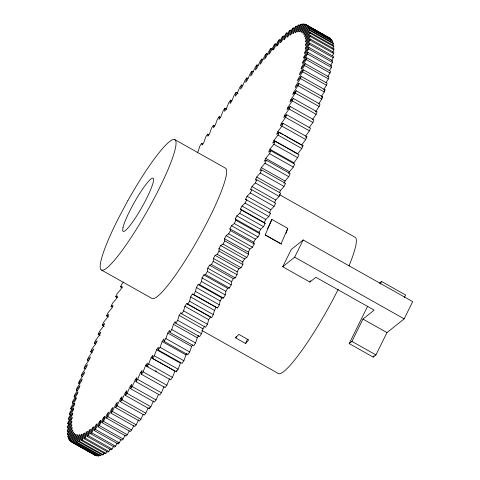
<?xml version="1.0" encoding="UTF-8"?>
<svg xmlns="http://www.w3.org/2000/svg" width="480" height="480" viewBox="0 0 480 480"><rect width="100%" height="100%" fill="white"/><g stroke="black" fill="none" stroke-linecap="round" stroke-linejoin="round"><path stroke-width="0.72" d="M68.604 431.982L67.314 431.256L67.32 430.188L71.814 422.28L71.856 421.194L67.422 427.686L68.706 428.412M332.316 55.95L333.714 53.532L333.81 52.314L310.002 38.91L305.562 45.402L305.61 44.316L310.104 36.402L310.104 35.334L333.912 48.744L333.912 49.812L332.526 52.242M187.014 353.376L185.976 354.936L183.864 360.714L182.052 363.402L158.244 349.992L158.328 347.226L156.612 349.74L154.302 355.782L152.514 358.38L176.322 371.784L178.11 369.186L180.42 363.15L156.612 349.74M220.464 117.324L219.174 116.598L219.096 119.37L220.812 116.85L223.116 110.814L224.904 108.216L226.836 109.302M203.844 274.92L205.536 274.62L207.384 271.458L207.762 268.218L209.514 265.194L211.416 264.504L213.246 261.318L213.396 258.432L215.136 255.39L217.236 254.31L219.048 251.106L218.976 248.592L220.692 245.532L222.996 244.068L224.784 240.852L224.478 238.71L226.17 235.644L228.666 233.796L230.424 230.58L229.902 228.816L231.558 225.75L234.246 223.53L235.968 220.314L235.218 218.934L236.844 215.874L239.712 213.282L241.398 210.078L240.426 209.082L242.016 206.046L245.058 203.082L246.702 199.902L245.508 199.296L247.056 196.278L250.266 192.954L251.868 189.804L275.67 203.208L274.068 206.364L270.864 209.682L269.316 212.7L270.51 213.306L268.86 216.492L265.824 219.45L264.234 222.492L265.206 223.488L263.52 226.686L260.652 229.284L259.026 232.338L259.776 233.718L258.048 236.934L255.366 239.16L253.704 242.22L254.232 243.984L252.474 247.206L249.978 249.048L248.286 252.114L248.586 254.256L246.798 257.472L244.494 258.936L242.784 261.996L242.856 264.51L241.044 267.72L238.938 268.794L237.204 271.842L237.054 274.722L235.218 277.908L233.322 278.598L231.57 281.622L231.192 284.868L229.344 288.03L227.652 288.324L203.844 274.92L202.08 277.914L201.474 281.508L199.614 284.64L198.138 284.544L196.362 287.508L195.534 291.444L193.668 294.534L192.408 294.048L190.626 296.97L189.582 301.242L187.71 304.278L211.518 317.688L213.384 314.646L214.434 310.374L216.216 307.458L217.476 307.938L219.342 304.854L220.17 300.912L221.94 297.954L223.422 298.044L225.282 294.918L225.882 291.324L227.652 288.324M67.422 427.686L67.512 426.468L72.054 418.614L72.186 417.384L67.818 423.648L69.102 424.368M331.47 60.708L333.228 57.714L333.414 56.352L309.606 42.948L305.238 49.212L305.37 47.982L309.912 40.122L310.002 38.91M152.514 358.38L152.826 355.248L151.134 357.678L148.632 363.96L146.874 366.462L170.682 379.866L172.44 377.37L174.942 371.082L151.134 357.678M176.322 371.784L176.448 370.53M224.904 108.216L224.598 111.348L226.29 108.918L228.792 102.63L230.55 100.134L231.834 100.86M67.818 423.648L67.998 422.286L72.576 414.498L72.792 413.136L68.502 419.148L69.792 419.868M330.534 65.562L332.448 62.358L332.724 60.852L308.922 47.448L304.626 53.46L304.848 52.098L309.42 44.31L309.606 42.948M146.874 366.462L147.408 362.976L145.746 365.31L143.058 371.826L141.336 374.226L165.138 387.63L166.866 385.23L169.554 378.714M230.55 100.134L230.016 103.62L231.672 101.286L234.366 94.77L236.088 92.37L238.02 93.456M68.502 419.148L68.778 417.642L73.38 409.944L73.686 408.45L69.48 414.198L70.764 414.924M329.46 70.602L331.386 67.44L331.752 65.802L307.944 52.392L303.738 58.146L304.044 56.646L308.646 48.948L308.922 47.448M141.336 374.226L142.092 370.392L140.466 372.624L137.592 379.356L135.906 381.648L159.714 395.052L161.4 392.766L163.98 386.706M236.088 92.37L235.332 96.204L236.958 93.972L239.826 87.234L241.518 84.948L242.802 85.674M69.48 414.198L69.846 412.56L74.46 404.97L74.85 403.344L70.74 408.816L72.03 409.542M327.72 76.686L330.03 72.96L330.486 71.184L306.678 57.774L302.574 63.252L302.964 61.62L307.578 54.036L307.944 52.392M135.906 381.648L136.884 377.478L135.294 379.602L132.252 386.538L130.608 388.71L154.41 402.12L156.06 399.942L158.55 394.272M241.518 84.948L240.54 89.118L242.124 86.988L245.172 80.058L246.816 77.88L248.106 78.606M70.74 408.816L71.196 407.04L75.81 399.582L76.29 397.83L72.288 403.008L73.578 403.734M326.094 82.554L328.392 78.894L328.938 76.992L305.13 63.582L301.134 68.766L301.608 67.014L306.222 59.55L306.678 57.774M130.608 388.71L131.802 384.216L130.26 386.232L127.05 393.348L125.448 395.406L149.25 408.81L150.852 406.752L153.48 400.932M246.816 77.88L245.616 82.38L247.164 80.364L250.374 73.248L251.976 71.19L253.266 71.916M187.314 303.768L210.474 316.812L208.698 319.68L207.426 324.282L205.566 327.264L181.758 313.854L183.624 310.872L184.89 306.276L186.666 303.408L187.71 304.278M72.288 403.008L72.834 401.106L77.442 393.792L78 391.914L74.118 396.798L75.408 397.524M323.802 89.406L326.478 85.23L327.108 83.202L303.3 69.798L299.424 74.676L299.982 72.804L304.59 65.484L305.13 63.582M125.448 395.406L126.864 390.588L125.358 392.49L121.992 399.774L120.438 401.706L144.246 415.11L145.794 413.178L148.248 407.88M149.25 408.81L149.658 407.436M251.976 71.19L250.56 76.002L252.06 74.106L255.432 66.822L256.986 64.89L258.27 65.616M204.744 326.004L202.968 328.812L201.486 333.726L199.626 336.642L175.818 323.238L177.678 320.316L179.16 315.408L180.936 312.594L181.758 313.854M74.118 396.798L74.748 394.77L79.332 387.612L79.974 385.62L76.224 390.186L77.508 390.912M321.252 96.612L324.288 91.962L325.002 89.814L301.2 76.404L297.444 80.97L298.086 78.978L302.67 71.826L303.3 69.798M120.438 401.706L122.07 396.588L120.612 398.364L117.096 405.798L115.596 407.598L139.398 421.008L140.898 419.202L143.142 414.474M256.986 64.89L255.354 70.008L256.806 68.226L260.328 60.798L261.828 58.992L263.112 59.718M198.672 335.55L197.262 337.746L195.564 342.96L193.716 345.81L169.914 332.4L171.756 329.556L173.454 324.342L175.218 321.594L175.818 323.238M76.224 390.186L76.938 388.038L81.492 381.066L82.212 378.96L78.6 383.202L79.884 383.928M318.546 103.992L321.828 99.06L322.626 96.798L298.824 83.394L295.206 87.63L295.926 85.53L300.48 78.552L301.2 76.404M115.596 407.598L117.432 402.186L116.034 403.842L112.368 411.402L110.928 413.076L134.736 426.48L136.176 424.812L138.618 419.772M261.828 58.992L259.986 64.404L261.39 62.754L265.05 55.188L266.496 53.52L267.78 54.246M286.086 233.31L287.766 228.366L271.896 219.432L267.54 228.756M192.642 344.856L191.592 346.464L189.684 351.96L187.854 354.732L164.046 341.328L165.882 338.556L167.784 333.054L169.536 330.378L169.914 332.4M78.6 383.202L79.398 380.94L83.91 374.16L84.708 371.952L81.24 375.852L82.53 376.578M315.462 111.894L319.104 106.518L319.986 104.148L296.184 90.738L292.71 94.644L293.514 92.436L298.02 85.656L298.824 83.394M110.928 413.076L112.974 407.382L111.624 408.906L107.832 416.586L106.446 418.116L130.254 431.52L131.64 429.99L133.854 425.514M266.496 53.52L264.45 59.208L265.794 57.684L269.592 50.01L270.972 48.48L272.262 49.2M158.244 349.992L160.056 347.304L162.168 341.532L163.902 338.928L164.046 341.328M81.24 375.852L82.122 373.482L86.58 366.912L87.456 364.602L84.138 368.166L85.428 368.886M312.534 119.502L316.128 114.312L317.088 111.834L293.28 98.43L289.968 101.988L290.844 99.678L295.302 93.114L296.184 90.738M106.446 418.116L108.696 412.158L107.406 413.55L103.488 421.32L102.168 422.712L125.97 436.122L127.29 434.73L129.252 430.842M270.972 48.48L268.728 54.432L270.018 53.04L273.936 45.27L275.256 43.878L276.54 44.604M84.138 368.166L85.104 365.688L89.496 359.346L90.444 356.94L87.294 360.15L88.578 360.87M309.012 127.914L312.9 122.43L313.938 119.85L290.13 106.446L286.974 109.65L287.928 107.244L292.32 100.908L293.28 98.43M102.168 422.712L104.61 416.502L103.38 417.762L99.348 425.604L98.094 426.852L121.902 440.262L123.156 439.014L125.172 435.09M275.256 43.878L272.814 50.088L274.038 48.834L278.076 40.986L279.33 39.738L280.614 40.464M87.294 360.15L88.332 357.57L92.646 351.48L93.672 348.978L90.69 351.828L91.974 352.554M305.616 136.092L309.426 130.842L310.542 128.172L286.734 114.768L283.746 117.612L284.772 115.116L289.092 109.02L290.13 106.446M98.094 426.852L100.722 420.408L99.564 421.524L95.424 429.426L94.236 430.53L118.044 443.934L119.232 442.836L120.954 439.542M279.33 39.738L276.696 46.188L277.86 45.066L282 37.164L283.182 36.066L284.472 36.792M90.69 351.828L91.8 349.158L96.036 343.326L97.128 340.74L94.32 343.218L95.604 343.944M286.788 136.764L301.584 145.098L305.724 139.536L306.906 136.782L283.104 123.372L280.29 125.85L281.388 123.27L285.618 117.432L286.734 114.768M94.236 430.53L97.05 423.858L95.958 424.836L91.722 432.774L90.612 433.728L114.42 447.132L115.53 446.184L117.294 442.878M283.182 36.066L280.368 42.732L281.466 41.754L285.696 33.816L286.812 32.868L288.096 33.594M118.044 443.934L118.608 442.602M94.32 343.218L95.508 340.464L99.642 334.902L100.806 332.244L98.178 334.35L100.11 335.436M293.214 163.77L297.648 157.668L298.968 154.77L275.166 141.36L272.73 143.088L273.954 140.352L297.762 153.762L301.794 148.482L303.048 145.65L279.24 132.246L276.618 134.352L277.776 131.688L281.916 126.126L283.104 123.372M90.612 433.728L93.6 426.852L92.58 427.686L88.26 435.642L87.222 436.44L111.03 449.85L112.062 449.052L113.724 445.992M286.812 32.868L283.818 39.738L284.844 38.904L289.164 30.948L290.202 30.15L291.486 30.876M271.896 219.432L265.188 234.852L281.058 243.792L287.766 228.366M98.178 334.35L99.432 331.518L103.464 326.238L104.694 323.508L102.258 325.23L104.19 326.322M273.954 140.352L277.986 135.078L279.24 132.246M87.222 436.44L90.378 429.384L89.43 430.068L85.032 438.024L84.072 438.672L107.88 452.076L108.84 451.434L110.19 448.986M290.202 30.15L287.04 37.212L287.994 36.522L292.386 28.566L293.346 27.924L294.636 28.65M235.65 337.902L238.764 334.344L248.682 339.93L245.568 343.488L235.65 337.902L236.256 336.54M245.568 343.488L247.398 339.396M102.258 325.23L103.578 322.332L107.496 317.352L108.786 314.556L106.542 315.894L108.474 316.98M288.702 173.454L289.506 171.738L293.298 167.07L294.684 164.106L270.876 150.696L268.638 152.04L269.928 149.244L273.846 144.264L275.166 141.36M84.072 438.672L87.396 431.436L86.52 431.976L82.062 439.914L81.18 440.4L104.988 453.81L105.864 453.318L106.896 451.488M293.346 27.924L290.028 35.154L290.904 34.614L295.362 26.682L296.244 26.19L297.528 26.916M106.542 315.894L107.928 312.93L111.72 308.262L113.07 305.406L111.024 306.36L112.314 307.086M283.974 183.336L285.096 181.008L288.756 176.664L290.202 173.64L266.394 160.236L264.354 161.19L265.704 158.334L269.496 153.666L270.876 150.696M81.18 440.4L84.654 433.014L83.856 433.404L79.344 441.3L78.546 441.636L102.354 455.04L103.152 454.71L104.19 452.886M296.244 26.19L292.77 33.576L293.568 33.186L298.08 25.29L298.878 24.96L300.162 25.686M111.024 306.36L112.47 303.336L116.13 298.992L117.534 296.082L115.698 296.646L117.198 293.574L120.714 289.56L122.172 286.608L120.546 286.782L122.1 283.668L123.54 282.09M279.348 192.804L280.512 190.44L284.028 186.426L285.528 183.354L261.726 169.944L259.89 170.508L261.294 167.604L264.948 163.26L266.394 160.236M78.546 441.636L82.164 434.112L81.444 434.352L76.89 442.188L76.176 442.368L79.932 434.724L79.29 434.814L74.706 442.578L74.076 442.596L77.958 434.85L77.4 434.796L72.798 442.458L72.252 442.314L76.254 434.496L75.78 434.286L71.166 441.834L70.71 441.534L74.82 433.65L74.43 433.29L69.816 440.712L75.606 443.97M298.878 24.96L295.26 32.484L295.98 32.238L300.534 24.402L301.248 24.228L302.532 24.954M274.26 202.992L275.766 200.004L279.132 196.332L280.686 193.218L256.878 179.808L255.252 179.982L256.704 177.036L260.226 173.022L261.726 169.944M301.248 24.228L297.492 31.866L298.134 31.776L302.718 24.018L304.632 24.726M349.182 343.584L351.912 341.4L362.958 319.074L374.166 310.11L315.858 277.272L309.882 282.054L282.702 266.748L291.228 249.516L303.174 239.958L412.686 301.632L404.16 318.858L386.982 332.604L375.936 354.93L373.206 357.114L349.182 343.584L367.632 306.288M282.702 266.748L294.654 257.19L303.174 239.958M309.882 282.054L310.542 280.728M380.262 284.094L381.558 281.466L405.582 294.996L404.286 297.624M373.206 357.114L373.866 355.782M251.868 189.804L250.452 189.588L251.958 186.6L255.324 182.928L256.878 179.808M303.348 24L299.466 31.74L300.018 31.8L304.626 24.138L328.974 37.686L326.502 36.456M305.166 24.276L301.17 32.1L301.644 32.31L306.258 24.756L330.516 38.466L330.06 38.166M69.816 440.712L69.456 440.256L73.662 432.324L73.356 431.82L68.76 439.086L70.044 439.812M306.258 24.756L306.708 25.056L302.604 32.94L302.988 33.3L307.602 25.884L307.968 26.34L303.762 34.266L304.062 34.776L308.664 27.51L332.472 40.914L332.742 41.526L332.082 42.75M68.76 439.086L68.484 438.474L72.78 430.524L72.564 429.864L67.986 436.962L69.27 437.688M308.664 27.51L308.94 28.122L304.644 36.072L304.86 36.726L309.438 29.628L333.24 43.038L333.426 43.8L332.418 45.636M309.438 29.628L309.618 30.396L305.244 38.352L305.376 39.156L309.918 32.238L333.726 45.648L333.816 46.566L332.79 48.396M309.918 32.238L310.008 33.156L305.568 41.1L305.61 42.048L310.104 35.334M76.176 442.368L99.984 455.772L100.698 455.598L101.394 454.392M74.076 442.596L97.884 456L98.514 455.982L99.216 454.788M197.196 152.874L198.258 151.188L199.746 146.274L201.606 143.358L202.89 144.084M208.8 134.916L207.51 134.19L205.662 137.04L203.964 142.254L202.2 145.002L201.606 143.358M68.79 435.078L67.506 434.352L72.048 427.44L72.174 428.244L67.806 436.2L67.986 436.962M214.662 125.994L213.372 125.268L211.542 128.04L209.634 133.536L207.882 136.212L207.51 134.19M67.314 431.256L71.814 424.548L71.856 425.49L67.416 433.434L67.506 434.352M219.174 116.598L217.362 119.286L215.256 125.064L213.522 127.662L213.372 125.268M324.066 90.954L325.002 89.814M321.726 97.86L322.626 96.798M305.784 137.772L306.906 136.782M301.998 146.496L303.048 145.65M379.38 283.212L381.558 281.466M304.626 24.138L317.496 31.38M318.78 32.106L320.07 32.832M321.354 33.558L325.218 35.73M307.602 25.884L331.776 39.744L307.968 26.34M302.718 24.018L304.002 24.744M308.94 28.122L332.742 41.526M309.618 30.396L333.426 43.8M310.008 33.156L333.816 46.566M310.104 36.402L333.912 49.812M309.912 40.122L333.714 53.532M309.42 44.31L333.228 57.714M308.646 48.948L332.448 62.358M307.578 54.036L331.386 67.44M304.044 56.646L305.328 57.372M306.222 59.55L330.03 72.96M304.59 65.484L328.392 78.894M302.67 71.826L326.478 85.23M300.48 78.552L324.288 91.962M298.02 85.656L321.828 99.06M295.302 93.114L319.104 106.518M293.514 92.436L294.798 93.162M290.844 99.678L292.128 100.404M292.32 100.908L316.128 114.312M287.928 107.244L289.212 107.97M289.092 109.02L312.9 122.43M284.772 115.116L286.062 115.842M285.618 117.432L309.426 130.842M281.388 123.27L282.672 123.996M281.916 126.126L305.724 139.536M277.776 131.688L282.924 134.586M284.214 135.312L285.498 136.038M277.986 135.078L301.794 148.482M273.846 144.264L297.648 157.668M269.928 149.244L293.73 162.648M269.496 153.666L293.298 167.07M265.704 158.334L289.506 171.738M264.948 163.26L288.756 176.664M261.294 167.604L285.096 181.008M260.226 173.022L284.028 186.426M256.704 177.036L280.512 190.44M279.306 194.58L355.47 237.474A78.258 11.502 -60.6 0 1 349.002 265.908M255.324 182.928L279.132 196.332M174.666 139.542L225.252 168.036A74.808 10.992 -60.6 0 1 198.9 237.6A74.808 10.992 -60.6 0 1 152.166 298.56L101.58 270.072M251.958 186.6L275.766 200.004M250.266 192.954L274.068 206.364M247.056 196.278L270.864 209.682M245.508 199.296L270.51 213.306M245.058 203.082L268.86 216.492M242.016 206.046L265.824 219.45M240.426 209.082L264.234 222.492M241.398 210.078L265.206 223.488M239.712 213.282L263.52 226.686M236.844 215.874L260.652 229.284M265.386 235.116L281.592 244.242M235.218 218.934L259.026 232.338M235.968 220.314L259.776 233.718M294.654 257.19L404.16 318.858M234.246 223.53L258.048 236.934M231.558 225.75L255.366 239.16M229.902 228.816L253.704 242.22M230.424 230.58L254.232 243.984M228.666 233.796L252.474 247.206M226.17 235.644L249.978 249.048M224.478 238.71L248.286 252.114M224.784 240.852L248.586 254.256M362.958 319.074L386.982 332.604M222.996 244.068L246.798 257.472M220.692 245.532L244.494 258.936M218.976 248.592L242.784 261.996M219.048 251.106L242.856 264.51M217.236 254.31L241.044 267.72M215.136 255.39L238.938 268.794M213.396 258.432L237.204 271.842M213.246 261.318L237.054 274.722M351.912 341.4L375.936 354.93M211.416 264.504L235.218 277.908M209.514 265.194L233.322 278.598M207.762 268.218L231.57 281.622M207.384 271.458L231.192 284.868M205.536 274.62L229.344 288.03M202.08 277.914L225.882 291.324M201.474 281.508L225.282 294.918M199.614 284.64L223.422 298.044M198.138 284.544L221.94 297.954M196.362 287.508L220.17 300.912M195.534 291.444L219.342 304.854M193.668 294.534L217.476 307.938M192.408 294.048L216.216 307.458M190.626 296.97L214.434 310.374M189.582 301.242L213.384 314.646M184.89 306.276L208.698 319.68M183.624 310.872L207.426 324.282M179.16 315.408L202.968 328.812M201.708 330.348L277.872 373.242A78.258 11.502 -60.6 0 0 338.232 289.32M120.546 286.782L122.478 287.874M177.678 320.316L201.486 333.726M173.454 324.342L197.262 337.746M115.698 296.646L117.63 297.738M171.756 329.556L195.564 342.96M167.784 333.054L191.592 346.464M165.882 338.556L189.684 351.96M162.168 341.532L185.976 354.936M160.056 347.304L183.864 360.714M154.302 355.782L178.11 369.186M148.632 363.96L172.44 377.37M145.746 365.31L148.32 366.756M155.4 370.746L156.684 371.466M143.058 371.826L166.866 385.23M140.466 372.624L141.75 373.35M137.592 379.356L161.4 392.766M135.294 379.602L136.584 380.328M132.252 386.538L156.06 399.942M130.26 386.232L131.544 386.958M125.358 392.49L126.648 393.216M127.05 393.348L150.852 406.752M120.612 398.364L121.902 399.09M121.992 399.774L145.794 413.178M117.096 405.798L140.898 419.202M112.368 411.402L136.176 424.812M107.832 416.586L131.64 429.99M103.38 417.762L104.67 418.488M103.488 421.32L127.29 434.73M99.564 421.524L100.848 422.25M99.348 425.604L123.156 439.014M95.424 429.426L119.232 442.836M91.722 432.774L115.53 446.184M88.26 435.642L112.062 449.052M85.032 438.024L108.84 451.434M82.062 439.914L105.864 453.318M79.344 441.3L103.152 454.71M76.89 442.188L100.698 455.598M68.484 438.474L69.774 439.2M74.706 442.578L98.514 455.982M69.456 440.256L71.388 441.342M76.896 444.696L78.18 445.422M79.47 446.148L83.328 448.32M84.618 449.046L85.902 449.766M87.192 450.492L91.05 452.67M92.34 453.39L93.624 454.116M72.798 442.458L96.6 455.862L72.252 442.314M70.71 441.534L94.974 455.244L94.518 454.944M122.994 227.55L122.67 230.388A30.516 4.482 -60.6 0 0 136.866 215.664A30.516 4.482 -60.6 0 0 153.252 182.064L153.576 179.232A30.516 4.482 -60.6 0 0 139.38 193.95A30.516 4.482 -60.6 0 0 122.994 227.55M127.932 200.502L118.824 217.542A74.808 10.992 -60.6 0 0 116.676 257.568A74.808 10.992 -60.6 0 0 175.548 147.48A74.808 10.992 -60.6 0 0 127.932 200.502"/></g></svg>
